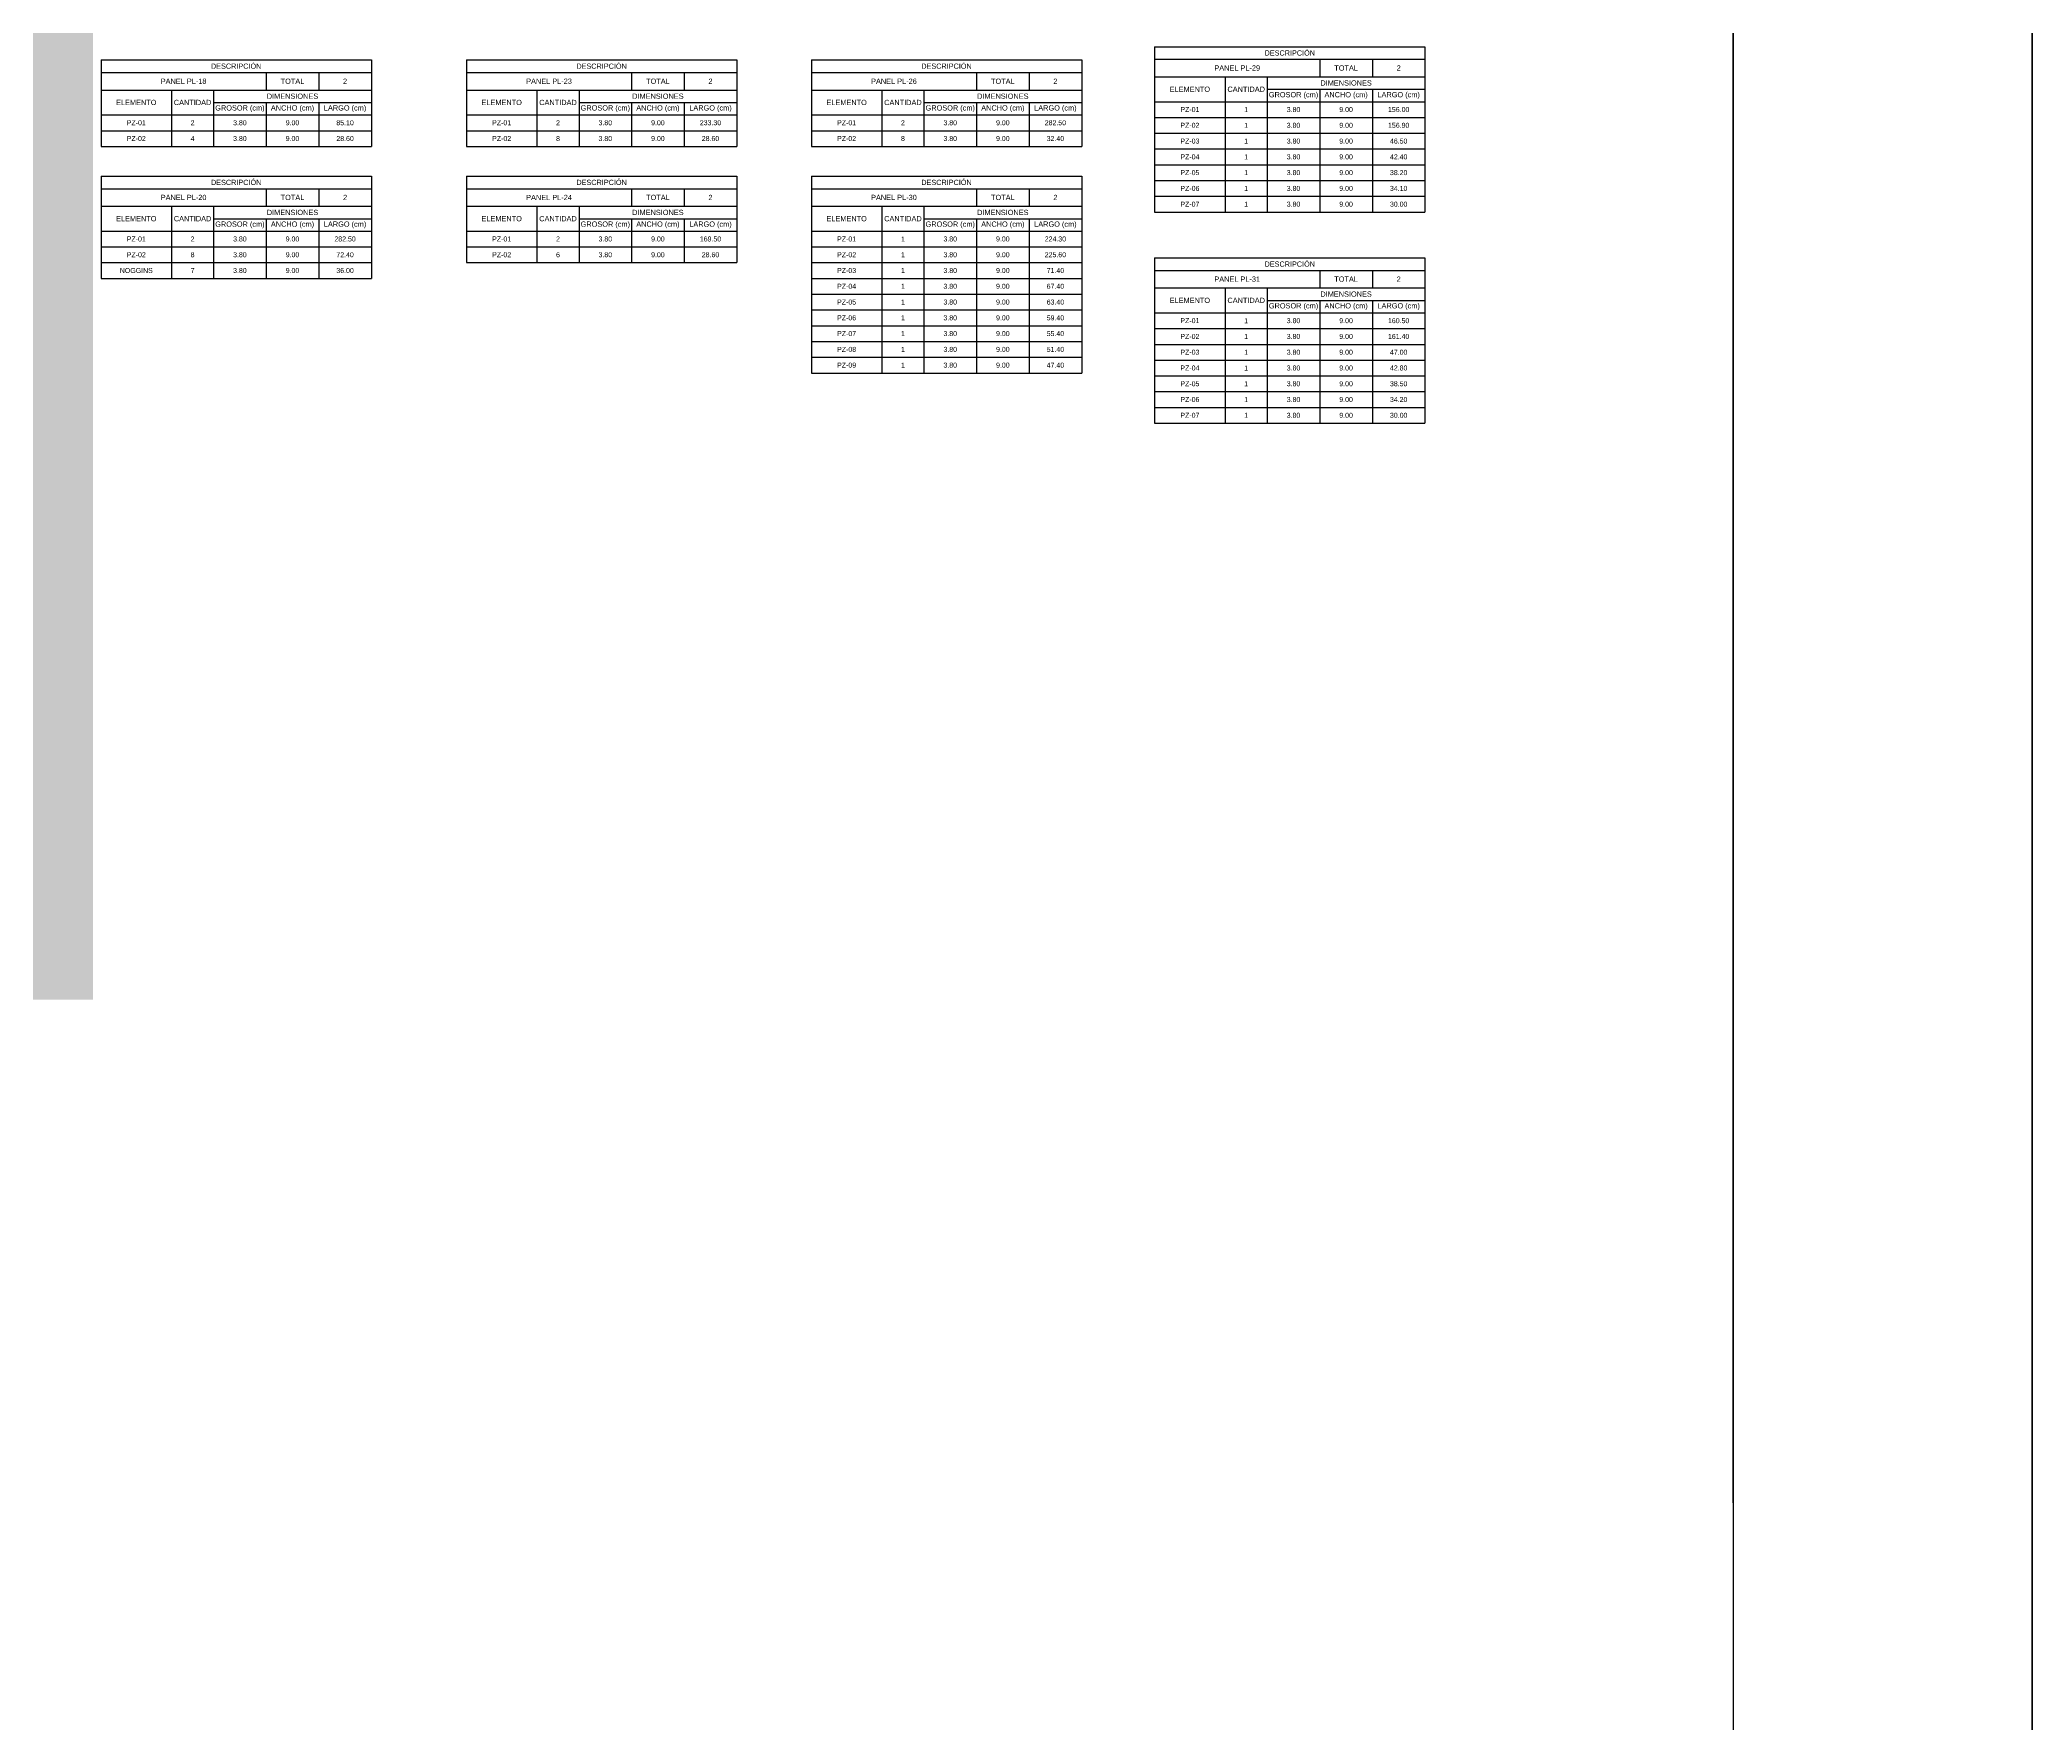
# Model space of a CAD drawing. Header units: millimetres. Extents: x 19458 to 19801, y 4351 to 4752.
# Drawn here: x 19582.12 to 19620.01, y 4469.24 to 4501.26 of the extents above; entities that cross this region are included whole.
import ezdxf

# ---------------------------------------------------------------- set-up
doc = ezdxf.new("R2010")
doc.units = ezdxf.units.MM
for name, color, linetype in [('cotas', 1, 'Continuous'), ('cotas @ 200', 1, 'Continuous'), ('cotas @ 300', 1, 'Continuous'), ('cotas @ 400', 1, 'Continuous'), ('cotas @ 500', 1, 'Continuous')]:
    doc.layers.add(name, color=color, linetype=linetype)
doc.styles.add('century gothic', font='GOTHIC.TTF')
doc.styles.add('COTAS SMC', font='GOTHIC.TTF')
doc.styles.get("Standard").update_dxf_attribs({"font": 'arial.ttf'})
doc.dimstyles.new('ANOTATIVE 100 SMCONSTRUCCIONES', dxfattribs={"dimscale": 0, "dimtxt": 0.18, "dimasz": 0.15, "dimexe": 0.18, "dimexo": 0.09, "dimgap": 0.1, "dimtad": 1, "dimzin": 0, "dimdsep": 46, "dimtxsty": 'century gothic', "dimblk1": 'FLECHA1', "dimblk2": 'FLECHA1', "dimsah": 1, "dimcen": 0.18, "dimdle": 0.075, "dimclrd": 1, "dimclre": 1, "dimclrt": 2, "dimaunit": 1, "dimadec": 0, "dimazin": 0, "dimtfac": 0.75, "dimtix": 1, "dimtmove": 2, "dimatfit": 3, "dimfxl": 0.09, "dimtvp": 1.5, "dimtfill": 1, "dimtolj": 1, "dimtzin": 0, "dimarcsym": 0})
doc.dimstyles.new('PIES SMCONSTRUCCIONES', dxfattribs={"dimscale": 0, "dimtxt": 0.18, "dimasz": 0.2, "dimexe": 0.18, "dimexo": 0, "dimgap": 0.1, "dimtad": 1, "dimdec": 0, "dimlfac": 39.370079, "dimzin": 0, "dimdsep": 46, "dimlunit": 4, "dimtxsty": 'COTAS SMC', "dimblk1": 'FLECHA1', "dimblk2": 'FLECHA1', "dimsah": 1, "dimcen": 0.2, "dimdle": 0.075, "dimclrd": 1, "dimclre": 1, "dimclrt": 2, "dimaunit": 1, "dimadec": 0, "dimazin": 0, "dimtfac": 0.75, "dimtdec": 0, "dimtix": 1, "dimtmove": 2, "dimatfit": 3, "dimfxl": 0.09, "dimtvp": 1.5, "dimtfill": 1, "dimtolj": 1, "dimtzin": 0, "dimarcsym": 0})

# ---------------------------------------------------------------- blocks, each defined once
blk = doc.blocks.new('FLECHA1')
at = {"color": 1}
blk.add_line((-1, 0), (0.49616, 0), dxfattribs=at)
blk = doc.blocks.new('*D1568')
at = {"layer": 'cotas', "color": 1, "lineweight": -2, "transparency": 16777216}
for p, q in [((19614.326, 4625.845), (19614.326, 4700.845)), ((19570.984, 4550.845), (19524.326, 4550.845)), ((19614.326, 4548.43), (19614.326, 4550.845)), ((19570.534, 4548.43), (19524.326, 4548.43)), ((19614.326, 4473.43), (19614.326, 4398.43))]:
    blk.add_line(p, q, dxfattribs=at)
at = {"layer": 'Defpoints', "color": 0, "transparency": 16777216}
for p in [(19614.326, 4550.845), (19615.984, 4550.845), (19615.534, 4548.43)]:
    blk.add_point(p, dxfattribs=at)
at = {"layer": 'cotas', "color": 1, "lineweight": -2, "transparency": 16777216, "xscale": 75, "yscale": 75, "zscale": 75}
for p, rotation in [((19614.326, 4550.845), 270), ((19614.326, 4548.43), 90)]:
    blk.add_blockref('FLECHA1', p, dxfattribs=dict(at, rotation=rotation))
at = {"layer": 'cotas', "color": 2, "transparency": 16777216, "insert": (19517.338, 4549.637), "char_height": 90, "attachment_point": 5, "rotation": 90, "style": 'century gothic', "bg_fill": 3, "box_fill_scale": 1.1, "bg_fill_color": 256, "bg_fill_true_color": 13158600, "bg_fill_transparency": 0}
blk.add_mtext('\\A1;2.42', dxfattribs=at)
blk = doc.blocks.new('*D1597')
at = {"layer": 'cotas', "color": 1, "lineweight": -2, "transparency": 16777216}
for p, q in [((19614.326, 4580.845), (19614.326, 4610.845)), ((19597.984, 4550.845), (19578.326, 4550.845)), ((19614.326, 4548.43), (19614.326, 4550.845)), ((19597.534, 4548.43), (19578.326, 4548.43)), ((19614.326, 4518.43), (19614.326, 4488.43))]:
    blk.add_line(p, q, dxfattribs=at)
at = {"layer": 'Defpoints', "color": 0, "transparency": 16777216}
for p in [(19614.326, 4550.845), (19615.984, 4550.845), (19615.534, 4548.43)]:
    blk.add_point(p, dxfattribs=at)
at = {"layer": 'cotas', "color": 1, "lineweight": -2, "transparency": 16777216, "xscale": 30, "yscale": 30, "zscale": 30}
for p, rotation in [((19614.326, 4550.845), 270), ((19614.326, 4548.43), 90)]:
    blk.add_blockref('FLECHA1', p, dxfattribs=dict(at, rotation=rotation))
at = {"layer": 'cotas', "color": 2, "transparency": 16777216, "insert": (19575.531, 4549.637), "char_height": 36, "attachment_point": 5, "rotation": 90, "style": 'century gothic', "bg_fill": 3, "box_fill_scale": 1.1, "bg_fill_color": 256, "bg_fill_true_color": 13158600, "bg_fill_transparency": 0}
blk.add_mtext('\\A1;2.42', dxfattribs=at)
blk = doc.blocks.new('*D1614')
at = {"layer": 'cotas', "color": 1, "lineweight": -2, "transparency": 16777216}
for p, q in [((19614.326, 4595.845), (19614.326, 4640.845)), ((19588.984, 4550.845), (19560.326, 4550.845)), ((19614.326, 4548.43), (19614.326, 4550.845)), ((19588.534, 4548.43), (19560.326, 4548.43)), ((19614.326, 4503.43), (19614.326, 4458.43))]:
    blk.add_line(p, q, dxfattribs=at)
at = {"layer": 'Defpoints', "color": 0, "transparency": 16777216}
for p in [(19614.326, 4550.845), (19615.984, 4550.845), (19615.534, 4548.43)]:
    blk.add_point(p, dxfattribs=at)
at = {"layer": 'cotas', "color": 1, "lineweight": -2, "transparency": 16777216, "xscale": 45, "yscale": 45, "zscale": 45}
for p, rotation in [((19614.326, 4550.845), 270), ((19614.326, 4548.43), 90)]:
    blk.add_blockref('FLECHA1', p, dxfattribs=dict(at, rotation=rotation))
at = {"layer": 'cotas', "color": 2, "transparency": 16777216, "insert": (19556.133, 4549.637), "char_height": 54, "attachment_point": 5, "rotation": 90, "style": 'century gothic', "bg_fill": 3, "box_fill_scale": 1.1, "bg_fill_color": 256, "bg_fill_true_color": 13158600, "bg_fill_transparency": 0}
blk.add_mtext('\\A1;2.42', dxfattribs=at)
blk = doc.blocks.new('*D1620')
at = {"layer": 'cotas', "color": 1, "lineweight": -2, "transparency": 16777216}
for p, q in [((19614.326, 4610.845), (19614.326, 4670.845)), ((19579.984, 4550.845), (19542.326, 4550.845)), ((19614.326, 4548.43), (19614.326, 4550.845)), ((19579.534, 4548.43), (19542.326, 4548.43)), ((19614.326, 4488.43), (19614.326, 4428.43))]:
    blk.add_line(p, q, dxfattribs=at)
at = {"layer": 'Defpoints', "color": 0, "transparency": 16777216}
for p in [(19614.326, 4550.845), (19615.984, 4550.845), (19615.534, 4548.43)]:
    blk.add_point(p, dxfattribs=at)
at = {"layer": 'cotas', "color": 1, "lineweight": -2, "transparency": 16777216, "xscale": 60, "yscale": 60, "zscale": 60}
for p, rotation in [((19614.326, 4550.845), 270), ((19614.326, 4548.43), 90)]:
    blk.add_blockref('FLECHA1', p, dxfattribs=dict(at, rotation=rotation))
at = {"layer": 'cotas', "color": 2, "transparency": 16777216, "insert": (19536.735, 4549.637), "char_height": 72, "attachment_point": 5, "rotation": 90, "style": 'century gothic', "bg_fill": 3, "box_fill_scale": 1.1, "bg_fill_color": 256, "bg_fill_true_color": 13158600, "bg_fill_transparency": 0}
blk.add_mtext('\\A1;2.42', dxfattribs=at)
blk = doc.blocks.new('*D1623')
at = {"layer": 'cotas', "color": 1, "lineweight": -2, "transparency": 16777216}
for p, q in [((19620.013, 4651.753), (19620.013, 4751.753)), ((19620.417, 4551.753), (19530.013, 4551.753)), ((19620.013, 4550.533), (19620.013, 4551.753)), ((19620.417, 4550.533), (19530.013, 4550.533)), ((19620.013, 4450.533), (19620.013, 4350.533))]:
    blk.add_line(p, q, dxfattribs=at)
at = {"layer": 'Defpoints', "color": 0, "transparency": 16777216}
for p in [(19620.013, 4551.753), (19620.417, 4551.753), (19620.417, 4550.533)]:
    blk.add_point(p, dxfattribs=at)
at = {"layer": 'cotas', "color": 1, "lineweight": -2, "transparency": 16777216, "xscale": 100, "yscale": 100, "zscale": 100}
for p, rotation in [((19620.013, 4551.753), 270), ((19620.013, 4550.533), 90)]:
    blk.add_blockref('FLECHA1', p, dxfattribs=dict(at, rotation=rotation))
at = {"layer": 'cotas', "color": 2, "transparency": 16777216, "insert": (19523.881, 4551.143), "char_height": 90, "attachment_point": 5, "rotation": 90, "style": 'COTAS SMC', "bg_fill": 3, "box_fill_scale": 1.1, "bg_fill_color": 256, "bg_fill_true_color": 13158600, "bg_fill_transparency": 0}
blk.add_mtext("\\A1;4'", dxfattribs=at)
blk = doc.blocks.new('*D1648')
at = {"layer": 'cotas', "color": 1, "lineweight": -2, "transparency": 16777216}
for p, q in [((19620.013, 4591.753), (19620.013, 4631.753)), ((19620.417, 4551.753), (19584.013, 4551.753)), ((19620.013, 4550.533), (19620.013, 4551.753)), ((19620.417, 4550.533), (19584.013, 4550.533)), ((19620.013, 4510.533), (19620.013, 4470.533))]:
    blk.add_line(p, q, dxfattribs=at)
at = {"layer": 'Defpoints', "color": 0, "transparency": 16777216}
for p in [(19620.013, 4551.753), (19620.417, 4551.753), (19620.417, 4550.533)]:
    blk.add_point(p, dxfattribs=at)
at = {"layer": 'cotas', "color": 1, "lineweight": -2, "transparency": 16777216, "xscale": 40, "yscale": 40, "zscale": 40}
for p, rotation in [((19620.013, 4551.753), 270), ((19620.013, 4550.533), 90)]:
    blk.add_blockref('FLECHA1', p, dxfattribs=dict(at, rotation=rotation))
at = {"layer": 'cotas', "color": 2, "transparency": 16777216, "insert": (19581.56, 4551.143), "char_height": 36, "attachment_point": 5, "rotation": 90, "style": 'COTAS SMC', "bg_fill": 3, "box_fill_scale": 1.1, "bg_fill_color": 256, "bg_fill_true_color": 13158600, "bg_fill_transparency": 0}
blk.add_mtext("\\A1;4'", dxfattribs=at)
blk = doc.blocks.new('*D1667')
at = {"layer": 'cotas', "color": 1, "lineweight": -2, "transparency": 16777216}
for p, q in [((19620.013, 4611.753), (19620.013, 4671.753)), ((19620.417, 4551.753), (19566.013, 4551.753)), ((19620.013, 4550.533), (19620.013, 4551.753)), ((19620.417, 4550.533), (19566.013, 4550.533)), ((19620.013, 4490.533), (19620.013, 4430.533))]:
    blk.add_line(p, q, dxfattribs=at)
at = {"layer": 'Defpoints', "color": 0, "transparency": 16777216}
for p in [(19620.013, 4551.753), (19620.417, 4551.753), (19620.417, 4550.533)]:
    blk.add_point(p, dxfattribs=at)
at = {"layer": 'cotas', "color": 1, "lineweight": -2, "transparency": 16777216, "xscale": 60, "yscale": 60, "zscale": 60}
for p, rotation in [((19620.013, 4551.753), 270), ((19620.013, 4550.533), 90)]:
    blk.add_blockref('FLECHA1', p, dxfattribs=dict(at, rotation=rotation))
at = {"layer": 'cotas', "color": 2, "transparency": 16777216, "insert": (19562.334, 4551.143), "char_height": 54, "attachment_point": 5, "rotation": 90, "style": 'COTAS SMC', "bg_fill": 3, "box_fill_scale": 1.1, "bg_fill_color": 256, "bg_fill_true_color": 13158600, "bg_fill_transparency": 0}
blk.add_mtext("\\A1;4'", dxfattribs=at)
blk = doc.blocks.new('*D1673')
at = {"layer": 'cotas', "color": 1, "lineweight": -2, "transparency": 16777216}
for p, q in [((19620.013, 4631.753), (19620.013, 4711.753)), ((19620.417, 4551.753), (19548.013, 4551.753)), ((19620.013, 4550.533), (19620.013, 4551.753)), ((19620.417, 4550.533), (19548.013, 4550.533)), ((19620.013, 4470.533), (19620.013, 4390.533))]:
    blk.add_line(p, q, dxfattribs=at)
at = {"layer": 'Defpoints', "color": 0, "transparency": 16777216}
for p in [(19620.013, 4551.753), (19620.417, 4551.753), (19620.417, 4550.533)]:
    blk.add_point(p, dxfattribs=at)
at = {"layer": 'cotas', "color": 1, "lineweight": -2, "transparency": 16777216, "xscale": 80, "yscale": 80, "zscale": 80}
for p, rotation in [((19620.013, 4551.753), 270), ((19620.013, 4550.533), 90)]:
    blk.add_blockref('FLECHA1', p, dxfattribs=dict(at, rotation=rotation))
at = {"layer": 'cotas', "color": 2, "transparency": 16777216, "insert": (19543.107, 4551.143), "char_height": 72, "attachment_point": 5, "rotation": 90, "style": 'COTAS SMC', "bg_fill": 3, "box_fill_scale": 1.1, "bg_fill_color": 256, "bg_fill_true_color": 13158600, "bg_fill_transparency": 0}
blk.add_mtext("\\A1;4'", dxfattribs=at)
blk = doc.blocks.new('*T1050')
at = {"layer": 'cotas', "color": 0, "linetype": 'ByBlock', "lineweight": -2, "transparency": 16777216}
for p, q in [((0, 0), (5.141, 0)), ((0, 0), (0, -1.646)), ((5.141, 0), (5.141, -1.646)), ((0, -0.239), (5.141, -0.239)), ((3.141, -0.239), (3.141, -0.573)), ((4.141, -0.239), (4.141, -0.573)), ((0, -0.573), (5.141, -0.573)), ((1.341, -0.573), (1.341, -1.646)), ((2.141, -0.573), (2.141, -1.646)), ((0, -1.046), (5.141, -1.046)), ((2.141, -0.81), (5.141, -0.81)), ((3.141, -0.81), (3.141, -1.646)), ((4.141, -0.81), (4.141, -1.646)), ((0, -1.346), (5.141, -1.346)), ((0, -1.646), (5.141, -1.646))]:
    blk.add_line(p, q, dxfattribs=at)
at = {"layer": 'cotas', "color": 0, "transparency": 16777216, "attachment_point": 5}
for s, insert, char_height, width in [('PANEL PL-18', (1.57, -0.406), 0.1, 3.07753), ('TOTAL', (3.641, -0.406), 0.1, 0.93665), ('2', (4.641, -0.406), 0.1, 0.93665), ('ELEMENTO', (0.67, -0.81), 0.1, 1.27753), ('CANTIDAD', (1.741, -0.81), 0.1, 0.73665), ('DIMENSIONES', (3.641, -0.691), 0.1, 2.93665), ('GROSOR (cm)', (2.641, -0.928), 0.1, 0.93665), ('ANCHO (cm)', (3.641, -0.928), 0.1, 0.93665), ('LARGO (cm)', (4.641, -0.928), 0.1, 0.93665), ('PZ-01', (0.67, -1.196), 0.095, 1.27753), ('PZ-02', (0.67, -1.496), 0.095, 1.27753), ('4', (1.741, -1.496), 0.095, 0.73665), ('2', (1.741, -1.196), 0.095, 0.73665), ('3.80', (2.641, -1.196), 0.095, 0.93665), ('3.80', (2.641, -1.496), 0.095, 0.93665), ('9.00', (3.641, -1.196), 0.095, 0.93665), ('9.00', (3.641, -1.496), 0.095, 0.93665), ('85.10', (4.641, -1.196), 0.095, 0.93665), ('28.60', (4.641, -1.496), 0.095, 0.93665)]:
    blk.add_mtext(s, dxfattribs=dict(at, insert=insert, char_height=char_height, width=width))
at = {"layer": 'cotas', "color": 0, "transparency": 16777216, "insert": (2.57, -0.12), "char_height": 0.1, "width": 5.07753, "attachment_point": 5, "style": 'century gothic'}
blk.add_mtext('DESCRIPCIÓN', dxfattribs=at)
blk = doc.blocks.new('*T1051')
at = {"layer": 'cotas', "color": 0, "linetype": 'ByBlock', "lineweight": -2, "transparency": 16777216}
for p, q in [((0, 0), (5.141, 0)), ((0, 0), (0, -1.946)), ((5.141, 0), (5.141, -1.946)), ((0, -0.239), (5.141, -0.239)), ((3.141, -0.239), (3.141, -0.573)), ((4.141, -0.239), (4.141, -0.573)), ((0, -0.573), (5.141, -0.573)), ((1.341, -0.573), (1.341, -1.946)), ((2.141, -0.573), (2.141, -1.946)), ((0, -1.046), (5.141, -1.046)), ((2.141, -0.81), (5.141, -0.81)), ((3.141, -0.81), (3.141, -1.946)), ((4.141, -0.81), (4.141, -1.946)), ((0, -1.346), (5.141, -1.346)), ((0, -1.646), (5.141, -1.646)), ((0, -1.946), (5.141, -1.946))]:
    blk.add_line(p, q, dxfattribs=at)
at = {"layer": 'cotas', "color": 0, "transparency": 16777216, "attachment_point": 5}
for s, insert, char_height, width in [('PANEL PL-20', (1.57, -0.406), 0.1, 3.07753), ('TOTAL', (3.641, -0.406), 0.1, 0.93665), ('2', (4.641, -0.406), 0.1, 0.93665), ('ELEMENTO', (0.67, -0.81), 0.1, 1.27753), ('CANTIDAD', (1.741, -0.81), 0.1, 0.73665), ('DIMENSIONES', (3.641, -0.691), 0.1, 2.93665), ('GROSOR (cm)', (2.641, -0.928), 0.1, 0.93665), ('ANCHO (cm)', (3.641, -0.928), 0.1, 0.93665), ('LARGO (cm)', (4.641, -0.928), 0.1, 0.93665), ('PZ-01', (0.67, -1.196), 0.095, 1.27753), ('PZ-02', (0.67, -1.496), 0.095, 1.27753), ('8', (1.741, -1.496), 0.095, 0.73665), ('2', (1.741, -1.196), 0.095, 0.73665), ('3.80', (2.641, -1.196), 0.095, 0.93665), ('3.80', (2.641, -1.496), 0.095, 0.93665), ('9.00', (3.641, -1.196), 0.095, 0.93665), ('9.00', (3.641, -1.496), 0.095, 0.93665), ('282.50', (4.641, -1.196), 0.095, 0.93665), ('72.40', (4.641, -1.496), 0.095, 0.93665), ('NOGGINS', (0.67, -1.796), 0.095, 1.27753), ('7', (1.741, -1.796), 0.095, 0.73665), ('3.80', (2.641, -1.796), 0.095, 0.93665), ('9.00', (3.641, -1.796), 0.095, 0.93665), ('36.00', (4.641, -1.796), 0.095, 0.93665)]:
    blk.add_mtext(s, dxfattribs=dict(at, insert=insert, char_height=char_height, width=width))
at = {"layer": 'cotas', "color": 0, "transparency": 16777216, "insert": (2.57, -0.12), "char_height": 0.1, "width": 5.07753, "attachment_point": 5, "style": 'century gothic'}
blk.add_mtext('DESCRIPCIÓN', dxfattribs=at)
blk = doc.blocks.new('*T1199')
at = {"layer": 'cotas', "color": 0, "linetype": 'ByBlock', "lineweight": -2, "transparency": 16777216}
for p, q in [((0, 0), (5.141, 0)), ((0, 0), (0, -1.646)), ((5.141, 0), (5.141, -1.646)), ((0, -0.239), (5.141, -0.239)), ((3.141, -0.239), (3.141, -0.573)), ((4.141, -0.239), (4.141, -0.573)), ((0, -0.573), (5.141, -0.573)), ((1.341, -0.573), (1.341, -1.646)), ((2.141, -0.573), (2.141, -1.646)), ((0, -1.046), (5.141, -1.046)), ((2.141, -0.81), (5.141, -0.81)), ((3.141, -0.81), (3.141, -1.646)), ((4.141, -0.81), (4.141, -1.646)), ((0, -1.346), (5.141, -1.346)), ((0, -1.646), (5.141, -1.646))]:
    blk.add_line(p, q, dxfattribs=at)
at = {"layer": 'cotas', "color": 0, "transparency": 16777216, "attachment_point": 5}
for s, insert, char_height, width in [('PANEL PL-23', (1.57, -0.406), 0.1, 3.07753), ('TOTAL', (3.641, -0.406), 0.1, 0.93665), ('2', (4.641, -0.406), 0.1, 0.93665), ('ELEMENTO', (0.67, -0.81), 0.1, 1.27753), ('CANTIDAD', (1.741, -0.81), 0.1, 0.73665), ('DIMENSIONES', (3.641, -0.691), 0.1, 2.93665), ('GROSOR (cm)', (2.641, -0.928), 0.1, 0.93665), ('ANCHO (cm)', (3.641, -0.928), 0.1, 0.93665), ('LARGO (cm)', (4.641, -0.928), 0.1, 0.93665), ('PZ-01', (0.67, -1.196), 0.095, 1.27753), ('PZ-02', (0.67, -1.496), 0.095, 1.27753), ('8', (1.741, -1.496), 0.095, 0.73665), ('2', (1.741, -1.196), 0.095, 0.73665), ('3.80', (2.641, -1.196), 0.095, 0.93665), ('3.80', (2.641, -1.496), 0.095, 0.93665), ('9.00', (3.641, -1.196), 0.095, 0.93665), ('9.00', (3.641, -1.496), 0.095, 0.93665), ('233.30', (4.641, -1.196), 0.095, 0.93665), ('28.60', (4.641, -1.496), 0.095, 0.93665)]:
    blk.add_mtext(s, dxfattribs=dict(at, insert=insert, char_height=char_height, width=width))
at = {"layer": 'cotas', "color": 0, "transparency": 16777216, "insert": (2.57, -0.12), "char_height": 0.1, "width": 5.07753, "attachment_point": 5, "style": 'century gothic'}
blk.add_mtext('DESCRIPCIÓN', dxfattribs=at)
blk = doc.blocks.new('*T1200')
at = {"layer": 'cotas', "color": 0, "linetype": 'ByBlock', "lineweight": -2, "transparency": 16777216}
for p, q in [((0, 0), (5.141, 0)), ((0, 0), (0, -1.646)), ((5.141, 0), (5.141, -1.646)), ((0, -0.239), (5.141, -0.239)), ((3.141, -0.239), (3.141, -0.573)), ((4.141, -0.239), (4.141, -0.573)), ((0, -0.573), (5.141, -0.573)), ((1.341, -0.573), (1.341, -1.646)), ((2.141, -0.573), (2.141, -1.646)), ((0, -1.046), (5.141, -1.046)), ((2.141, -0.81), (5.141, -0.81)), ((3.141, -0.81), (3.141, -1.646)), ((4.141, -0.81), (4.141, -1.646)), ((0, -1.346), (5.141, -1.346)), ((0, -1.646), (5.141, -1.646))]:
    blk.add_line(p, q, dxfattribs=at)
at = {"layer": 'cotas', "color": 0, "transparency": 16777216, "attachment_point": 5}
for s, insert, char_height, width in [('PANEL PL-24', (1.57, -0.406), 0.1, 3.07753), ('TOTAL', (3.641, -0.406), 0.1, 0.93665), ('2', (4.641, -0.406), 0.1, 0.93665), ('ELEMENTO', (0.67, -0.81), 0.1, 1.27753), ('CANTIDAD', (1.741, -0.81), 0.1, 0.73665), ('DIMENSIONES', (3.641, -0.691), 0.1, 2.93665), ('GROSOR (cm)', (2.641, -0.928), 0.1, 0.93665), ('ANCHO (cm)', (3.641, -0.928), 0.1, 0.93665), ('LARGO (cm)', (4.641, -0.928), 0.1, 0.93665), ('PZ-01', (0.67, -1.196), 0.095, 1.27753), ('PZ-02', (0.67, -1.496), 0.095, 1.27753), ('2', (1.741, -1.196), 0.095, 0.73665), ('6', (1.741, -1.496), 0.095, 0.73665), ('3.80', (2.641, -1.196), 0.095, 0.93665), ('3.80', (2.641, -1.496), 0.095, 0.93665), ('9.00', (3.641, -1.196), 0.095, 0.93665), ('9.00', (3.641, -1.496), 0.095, 0.93665), ('169.50', (4.641, -1.196), 0.095, 0.93665), ('28.60', (4.641, -1.496), 0.095, 0.93665)]:
    blk.add_mtext(s, dxfattribs=dict(at, insert=insert, char_height=char_height, width=width))
at = {"layer": 'cotas', "color": 0, "transparency": 16777216, "insert": (2.57, -0.12), "char_height": 0.1, "width": 5.07753, "attachment_point": 5, "style": 'century gothic'}
blk.add_mtext('DESCRIPCIÓN', dxfattribs=at)
blk = doc.blocks.new('*T1204')
at = {"layer": 'cotas', "color": 0, "linetype": 'ByBlock', "lineweight": -2, "transparency": 16777216}
for p, q in [((0, 0), (5.141, 0)), ((0, 0), (0, -1.646)), ((5.141, 0), (5.141, -1.646)), ((0, -0.239), (5.141, -0.239)), ((3.141, -0.239), (3.141, -0.573)), ((4.141, -0.239), (4.141, -0.573)), ((0, -0.573), (5.141, -0.573)), ((1.341, -0.573), (1.341, -1.646)), ((2.141, -0.573), (2.141, -1.646)), ((0, -1.046), (5.141, -1.046)), ((2.141, -0.81), (5.141, -0.81)), ((3.141, -0.81), (3.141, -1.646)), ((4.141, -0.81), (4.141, -1.646)), ((0, -1.346), (5.141, -1.346)), ((0, -1.646), (5.141, -1.646))]:
    blk.add_line(p, q, dxfattribs=at)
at = {"layer": 'cotas', "color": 0, "transparency": 16777216, "attachment_point": 5}
for s, insert, char_height, width in [('PANEL PL-26', (1.57, -0.406), 0.1, 3.07753), ('TOTAL', (3.641, -0.406), 0.1, 0.93665), ('2', (4.641, -0.406), 0.1, 0.93665), ('ELEMENTO', (0.67, -0.81), 0.1, 1.27753), ('CANTIDAD', (1.741, -0.81), 0.1, 0.73665), ('DIMENSIONES', (3.641, -0.691), 0.1, 2.93665), ('GROSOR (cm)', (2.641, -0.928), 0.1, 0.93665), ('ANCHO (cm)', (3.641, -0.928), 0.1, 0.93665), ('LARGO (cm)', (4.641, -0.928), 0.1, 0.93665), ('PZ-01', (0.67, -1.196), 0.095, 1.27753), ('PZ-02', (0.67, -1.496), 0.095, 1.27753), ('8', (1.741, -1.496), 0.095, 0.73665), ('2', (1.741, -1.196), 0.095, 0.73665), ('3.80', (2.641, -1.196), 0.095, 0.93665), ('3.80', (2.641, -1.496), 0.095, 0.93665), ('9.00', (3.641, -1.196), 0.095, 0.93665), ('9.00', (3.641, -1.496), 0.095, 0.93665), ('282.50', (4.641, -1.196), 0.095, 0.93665), ('32.40', (4.641, -1.496), 0.095, 0.93665)]:
    blk.add_mtext(s, dxfattribs=dict(at, insert=insert, char_height=char_height, width=width))
at = {"layer": 'cotas', "color": 0, "transparency": 16777216, "insert": (2.57, -0.12), "char_height": 0.1, "width": 5.07753, "attachment_point": 5, "style": 'century gothic'}
blk.add_mtext('DESCRIPCIÓN', dxfattribs=at)
blk = doc.blocks.new('*T1205')
at = {"layer": 'cotas', "color": 0, "linetype": 'ByBlock', "lineweight": -2, "transparency": 16777216}
for p, q in [((0, 0), (5.141, 0)), ((0, 0), (0, -3.746)), ((5.141, 0), (5.141, -3.746)), ((0, -0.239), (5.141, -0.239)), ((3.141, -0.239), (3.141, -0.573)), ((4.141, -0.239), (4.141, -0.573)), ((0, -0.573), (5.141, -0.573)), ((1.341, -0.573), (1.341, -3.746)), ((2.141, -0.573), (2.141, -3.746)), ((0, -1.046), (5.141, -1.046)), ((2.141, -0.81), (5.141, -0.81)), ((3.141, -0.81), (3.141, -3.746)), ((4.141, -0.81), (4.141, -3.746)), ((0, -1.346), (5.141, -1.346)), ((0, -1.646), (5.141, -1.646)), ((0, -1.946), (5.141, -1.946)), ((0, -2.246), (5.141, -2.246)), ((0, -2.546), (5.141, -2.546)), ((0, -2.846), (5.141, -2.846)), ((0, -3.146), (5.141, -3.146)), ((0, -3.446), (5.141, -3.446)), ((0, -3.746), (5.141, -3.746))]:
    blk.add_line(p, q, dxfattribs=at)
at = {"layer": 'cotas', "color": 0, "transparency": 16777216, "attachment_point": 5}
for s, insert, char_height, width in [('PANEL PL-30', (1.57, -0.406), 0.1, 3.07753), ('TOTAL', (3.641, -0.406), 0.1, 0.93665), ('2', (4.641, -0.406), 0.1, 0.93665), ('ELEMENTO', (0.67, -0.81), 0.1, 1.27753), ('CANTIDAD', (1.741, -0.81), 0.1, 0.73665), ('DIMENSIONES', (3.641, -0.691), 0.1, 2.93665), ('GROSOR (cm)', (2.641, -0.928), 0.1, 0.93665), ('ANCHO (cm)', (3.641, -0.928), 0.1, 0.93665), ('LARGO (cm)', (4.641, -0.928), 0.1, 0.93665), ('PZ-01', (0.67, -1.196), 0.095, 1.27753), ('PZ-02', (0.67, -1.496), 0.095, 1.27753), ('1', (1.741, -1.196), 0.095, 0.73665), ('1', (1.741, -1.496), 0.095, 0.73665), ('3.80', (2.641, -1.196), 0.095, 0.93665), ('3.80', (2.641, -1.496), 0.095, 0.93665), ('9.00', (3.641, -1.196), 0.095, 0.93665), ('9.00', (3.641, -1.496), 0.095, 0.93665), ('224.30', (4.641, -1.196), 0.095, 0.93665), ('225.60', (4.641, -1.496), 0.095, 0.93665), ('PZ-03', (0.67, -1.796), 0.095, 1.27753), ('1', (1.741, -1.796), 0.095, 0.73665), ('3.80', (2.641, -1.796), 0.095, 0.93665), ('9.00', (3.641, -1.796), 0.095, 0.93665), ('71.40', (4.641, -1.796), 0.095, 0.93665), ('PZ-04', (0.67, -2.096), 0.095, 1.27753), ('1', (1.741, -2.096), 0.095, 0.73665), ('3.80', (2.641, -2.096), 0.095, 0.93665), ('9.00', (3.641, -2.096), 0.095, 0.93665), ('67.40', (4.641, -2.096), 0.095, 0.93665), ('PZ-05', (0.67, -2.396), 0.095, 1.27753), ('PZ-06', (0.67, -2.696), 0.095, 1.27753), ('1', (1.741, -2.396), 0.095, 0.73665), ('1', (1.741, -2.696), 0.095, 0.73665), ('3.80', (2.641, -2.396), 0.095, 0.93665), ('3.80', (2.641, -2.696), 0.095, 0.93665), ('9.00', (3.641, -2.396), 0.095, 0.93665), ('9.00', (3.641, -2.696), 0.095, 0.93665), ('59.40', (4.641, -2.696), 0.095, 0.93665), ('63.40', (4.641, -2.396), 0.095, 0.93665), ('PZ-07', (0.67, -2.996), 0.095, 1.27753), ('1', (1.741, -2.996), 0.095, 0.73665), ('3.80', (2.641, -2.996), 0.095, 0.93665), ('9.00', (3.641, -2.996), 0.095, 0.93665), ('55.40', (4.641, -2.996), 0.095, 0.93665), ('PZ-08', (0.67, -3.296), 0.095, 1.27753), ('1', (1.741, -3.296), 0.095, 0.73665), ('3.80', (2.641, -3.296), 0.095, 0.93665), ('9.00', (3.641, -3.296), 0.095, 0.93665), ('51.40', (4.641, -3.296), 0.095, 0.93665), ('PZ-09', (0.67, -3.596), 0.095, 1.27753), ('1', (1.741, -3.596), 0.095, 0.73665), ('3.80', (2.641, -3.596), 0.095, 0.93665), ('9.00', (3.641, -3.596), 0.095, 0.93665), ('47.40', (4.641, -3.596), 0.095, 0.93665)]:
    blk.add_mtext(s, dxfattribs=dict(at, insert=insert, char_height=char_height, width=width))
at = {"layer": 'cotas', "color": 0, "transparency": 16777216, "insert": (2.57, -0.12), "char_height": 0.1, "width": 5.07753, "attachment_point": 5, "style": 'century gothic'}
blk.add_mtext('DESCRIPCIÓN', dxfattribs=at)
blk = doc.blocks.new('*T1207')
at = {"layer": 'cotas', "color": 0, "linetype": 'ByBlock', "lineweight": -2, "transparency": 16777216}
for p, q in [((0, 0), (5.141, 0)), ((0, 0), (0, -3.146)), ((5.141, 0), (5.141, -3.146)), ((0, -0.239), (5.141, -0.239)), ((3.141, -0.239), (3.141, -0.573)), ((4.141, -0.239), (4.141, -0.573)), ((0, -0.573), (5.141, -0.573)), ((1.341, -0.573), (1.341, -3.146)), ((2.141, -0.573), (2.141, -3.146)), ((0, -1.046), (5.141, -1.046)), ((2.141, -0.81), (5.141, -0.81)), ((3.141, -0.81), (3.141, -3.146)), ((4.141, -0.81), (4.141, -3.146)), ((0, -1.346), (5.141, -1.346)), ((0, -1.646), (5.141, -1.646)), ((0, -1.946), (5.141, -1.946)), ((0, -2.246), (5.141, -2.246)), ((0, -2.546), (5.141, -2.546)), ((0, -2.846), (5.141, -2.846)), ((0, -3.146), (5.141, -3.146))]:
    blk.add_line(p, q, dxfattribs=at)
at = {"layer": 'cotas', "color": 0, "transparency": 16777216, "attachment_point": 5}
for s, insert, char_height, width in [('PANEL PL-29', (1.57, -0.406), 0.1, 3.07753), ('TOTAL', (3.641, -0.406), 0.1, 0.93665), ('2', (4.641, -0.406), 0.1, 0.93665), ('ELEMENTO', (0.67, -0.81), 0.1, 1.27753), ('CANTIDAD', (1.741, -0.81), 0.1, 0.73665), ('DIMENSIONES', (3.641, -0.691), 0.1, 2.93665), ('GROSOR (cm)', (2.641, -0.928), 0.1, 0.93665), ('ANCHO (cm)', (3.641, -0.928), 0.1, 0.93665), ('LARGO (cm)', (4.641, -0.928), 0.1, 0.93665), ('PZ-01', (0.67, -1.196), 0.095, 1.27753), ('PZ-02', (0.67, -1.496), 0.095, 1.27753), ('1', (1.741, -1.196), 0.095, 0.73665), ('1', (1.741, -1.496), 0.095, 0.73665), ('3.80', (2.641, -1.196), 0.095, 0.93665), ('3.80', (2.641, -1.496), 0.095, 0.93665), ('9.00', (3.641, -1.196), 0.095, 0.93665), ('9.00', (3.641, -1.496), 0.095, 0.93665), ('156.00', (4.641, -1.196), 0.095, 0.93665), ('156.90', (4.641, -1.496), 0.095, 0.93665), ('PZ-03', (0.67, -1.796), 0.095, 1.27753), ('1', (1.741, -1.796), 0.095, 0.73665), ('3.80', (2.641, -1.796), 0.095, 0.93665), ('9.00', (3.641, -1.796), 0.095, 0.93665), ('46.50', (4.641, -1.796), 0.095, 0.93665), ('PZ-04', (0.67, -2.096), 0.095, 1.27753), ('1', (1.741, -2.096), 0.095, 0.73665), ('3.80', (2.641, -2.096), 0.095, 0.93665), ('9.00', (3.641, -2.096), 0.095, 0.93665), ('42.40', (4.641, -2.096), 0.095, 0.93665), ('PZ-05', (0.67, -2.396), 0.095, 1.27753), ('PZ-06', (0.67, -2.696), 0.095, 1.27753), ('1', (1.741, -2.396), 0.095, 0.73665), ('1', (1.741, -2.696), 0.095, 0.73665), ('3.80', (2.641, -2.396), 0.095, 0.93665), ('3.80', (2.641, -2.696), 0.095, 0.93665), ('9.00', (3.641, -2.396), 0.095, 0.93665), ('9.00', (3.641, -2.696), 0.095, 0.93665), ('38.20', (4.641, -2.396), 0.095, 0.93665), ('34.10', (4.641, -2.696), 0.095, 0.93665), ('PZ-07', (0.67, -2.996), 0.095, 1.27753), ('1', (1.741, -2.996), 0.095, 0.73665), ('3.80', (2.641, -2.996), 0.095, 0.93665), ('9.00', (3.641, -2.996), 0.095, 0.93665), ('30.00', (4.641, -2.996), 0.095, 0.93665)]:
    blk.add_mtext(s, dxfattribs=dict(at, insert=insert, char_height=char_height, width=width))
at = {"layer": 'cotas', "color": 0, "transparency": 16777216, "insert": (2.57, -0.12), "char_height": 0.1, "width": 5.07753, "attachment_point": 5, "style": 'century gothic'}
blk.add_mtext('DESCRIPCIÓN', dxfattribs=at)
blk = doc.blocks.new('*T1208')
at = {"layer": 'cotas', "color": 0, "linetype": 'ByBlock', "lineweight": -2, "transparency": 16777216}
for p, q in [((0, 0), (5.141, 0)), ((0, 0), (0, -3.146)), ((5.141, 0), (5.141, -3.146)), ((0, -0.239), (5.141, -0.239)), ((3.141, -0.239), (3.141, -0.573)), ((4.141, -0.239), (4.141, -0.573)), ((0, -0.573), (5.141, -0.573)), ((1.341, -0.573), (1.341, -3.146)), ((2.141, -0.573), (2.141, -3.146)), ((0, -1.046), (5.141, -1.046)), ((2.141, -0.81), (5.141, -0.81)), ((3.141, -0.81), (3.141, -3.146)), ((4.141, -0.81), (4.141, -3.146)), ((0, -1.346), (5.141, -1.346)), ((0, -1.646), (5.141, -1.646)), ((0, -1.946), (5.141, -1.946)), ((0, -2.246), (5.141, -2.246)), ((0, -2.546), (5.141, -2.546)), ((0, -2.846), (5.141, -2.846)), ((0, -3.146), (5.141, -3.146))]:
    blk.add_line(p, q, dxfattribs=at)
at = {"layer": 'cotas', "color": 0, "transparency": 16777216, "attachment_point": 5}
for s, insert, char_height, width in [('PANEL PL-31', (1.57, -0.406), 0.1, 3.07753), ('TOTAL', (3.641, -0.406), 0.1, 0.93665), ('2', (4.641, -0.406), 0.1, 0.93665), ('ELEMENTO', (0.67, -0.81), 0.1, 1.27753), ('CANTIDAD', (1.741, -0.81), 0.1, 0.73665), ('DIMENSIONES', (3.641, -0.691), 0.1, 2.93665), ('GROSOR (cm)', (2.641, -0.928), 0.1, 0.93665), ('ANCHO (cm)', (3.641, -0.928), 0.1, 0.93665), ('LARGO (cm)', (4.641, -0.928), 0.1, 0.93665), ('PZ-01', (0.67, -1.196), 0.095, 1.27753), ('PZ-02', (0.67, -1.496), 0.095, 1.27753), ('1', (1.741, -1.196), 0.095, 0.73665), ('1', (1.741, -1.496), 0.095, 0.73665), ('3.80', (2.641, -1.196), 0.095, 0.93665), ('3.80', (2.641, -1.496), 0.095, 0.93665), ('9.00', (3.641, -1.196), 0.095, 0.93665), ('9.00', (3.641, -1.496), 0.095, 0.93665), ('160.50', (4.641, -1.196), 0.095, 0.93665), ('161.40', (4.641, -1.496), 0.095, 0.93665), ('PZ-03', (0.67, -1.796), 0.095, 1.27753), ('1', (1.741, -1.796), 0.095, 0.73665), ('3.80', (2.641, -1.796), 0.095, 0.93665), ('9.00', (3.641, -1.796), 0.095, 0.93665), ('47.00', (4.641, -1.796), 0.095, 0.93665), ('PZ-04', (0.67, -2.096), 0.095, 1.27753), ('1', (1.741, -2.096), 0.095, 0.73665), ('3.80', (2.641, -2.096), 0.095, 0.93665), ('9.00', (3.641, -2.096), 0.095, 0.93665), ('42.80', (4.641, -2.096), 0.095, 0.93665), ('PZ-05', (0.67, -2.396), 0.095, 1.27753), ('PZ-06', (0.67, -2.696), 0.095, 1.27753), ('1', (1.741, -2.396), 0.095, 0.73665), ('1', (1.741, -2.696), 0.095, 0.73665), ('3.80', (2.641, -2.396), 0.095, 0.93665), ('3.80', (2.641, -2.696), 0.095, 0.93665), ('9.00', (3.641, -2.396), 0.095, 0.93665), ('9.00', (3.641, -2.696), 0.095, 0.93665), ('38.50', (4.641, -2.396), 0.095, 0.93665), ('34.20', (4.641, -2.696), 0.095, 0.93665), ('PZ-07', (0.67, -2.996), 0.095, 1.27753), ('1', (1.741, -2.996), 0.095, 0.73665), ('3.80', (2.641, -2.996), 0.095, 0.93665), ('9.00', (3.641, -2.996), 0.095, 0.93665), ('30.00', (4.641, -2.996), 0.095, 0.93665)]:
    blk.add_mtext(s, dxfattribs=dict(at, insert=insert, char_height=char_height, width=width))
at = {"layer": 'cotas', "color": 0, "transparency": 16777216, "insert": (2.57, -0.12), "char_height": 0.1, "width": 5.07753, "attachment_point": 5, "style": 'century gothic'}
blk.add_mtext('DESCRIPCIÓN', dxfattribs=at)
blk = doc.blocks.new('*U1729')
at = {"layer": 'cotas @ 500'}
dim = blk.add_linear_dim(base=(19614.326038274, 4550.84482378), p1=(19615.533859709, 4548.42982378), p2=(19615.98360808, 4550.84482378), angle=90, dimstyle='ANOTATIVE 100 SMCONSTRUCCIONES', override={"dimscale": 500, "dimtix": 1, "dimtofl": 1, "dimtmove": 1, "dimatfit": 1}, dxfattribs=at)
dim.commit()
dim.dimension.update_dxf_attribs({"geometry": '*D1568', "text_midpoint": (19517.337595038, 4549.63732378)})
at = {"layer": 'cotas @ 200'}
dim = blk.add_linear_dim(base=(19614.326038274, 4550.84482378), p1=(19615.533859709, 4548.42982378), p2=(19615.98360808, 4550.84482378), angle=90, dimstyle='ANOTATIVE 100 SMCONSTRUCCIONES', override={"dimscale": 200, "dimtix": 1, "dimtofl": 1, "dimtmove": 1, "dimatfit": 1}, dxfattribs=at)
dim.commit()
dim.dimension.update_dxf_attribs({"geometry": '*D1597', "text_midpoint": (19575.530660979, 4549.63732378)})
at = {"layer": 'cotas @ 300'}
dim = blk.add_linear_dim(base=(19614.326038274, 4550.84482378), p1=(19615.533859709, 4548.42982378), p2=(19615.98360808, 4550.84482378), angle=90, dimstyle='ANOTATIVE 100 SMCONSTRUCCIONES', override={"dimscale": 300, "dimtix": 1, "dimtofl": 1, "dimtmove": 1, "dimatfit": 1}, dxfattribs=at)
dim.commit()
dim.dimension.update_dxf_attribs({"geometry": '*D1614', "text_midpoint": (19556.132972332, 4549.63732378)})
at = {"layer": 'cotas @ 400'}
dim = blk.add_linear_dim(base=(19614.326038274, 4550.84482378), p1=(19615.533859709, 4548.42982378), p2=(19615.98360808, 4550.84482378), angle=90, dimstyle='ANOTATIVE 100 SMCONSTRUCCIONES', override={"dimscale": 400, "dimtix": 1, "dimtofl": 1, "dimtmove": 1, "dimatfit": 1}, dxfattribs=at)
dim.commit()
dim.dimension.update_dxf_attribs({"geometry": '*D1620', "text_midpoint": (19536.735283685, 4549.63732378)})
blk = doc.blocks.new('*U1731')
at = {"layer": 'cotas @ 500'}
dim = blk.add_linear_dim(base=(19620.013, 4551.753), p1=(19620.417, 4550.533), p2=(19620.417, 4551.753), angle=90, dimstyle='PIES SMCONSTRUCCIONES', override={"dimscale": 500, "dimtix": 1, "dimtofl": 1, "dimtmove": 2, "dimatfit": 3}, dxfattribs=at)
dim.commit()
dim.dimension.update_dxf_attribs({"geometry": '*D1623', "text_midpoint": (19523.881, 4551.143)})
at = {"layer": 'cotas @ 200'}
dim = blk.add_linear_dim(base=(19620.013, 4551.753), p1=(19620.417, 4550.533), p2=(19620.417, 4551.753), angle=90, dimstyle='PIES SMCONSTRUCCIONES', override={"dimscale": 200, "dimtix": 1, "dimtofl": 1, "dimtmove": 2, "dimatfit": 3}, dxfattribs=at)
dim.commit()
dim.dimension.update_dxf_attribs({"geometry": '*D1648', "text_midpoint": (19581.56, 4551.143)})
at = {"layer": 'cotas @ 300'}
dim = blk.add_linear_dim(base=(19620.013, 4551.753), p1=(19620.417, 4550.533), p2=(19620.417, 4551.753), angle=90, dimstyle='PIES SMCONSTRUCCIONES', override={"dimscale": 300, "dimtix": 1, "dimtofl": 1, "dimtmove": 2, "dimatfit": 3}, dxfattribs=at)
dim.commit()
dim.dimension.update_dxf_attribs({"geometry": '*D1667', "text_midpoint": (19562.334, 4551.143)})
at = {"layer": 'cotas @ 400'}
dim = blk.add_linear_dim(base=(19620.013, 4551.753), p1=(19620.417, 4550.533), p2=(19620.417, 4551.753), angle=90, dimstyle='PIES SMCONSTRUCCIONES', override={"dimscale": 400, "dimtix": 1, "dimtofl": 1, "dimtmove": 2, "dimatfit": 3}, dxfattribs=at)
dim.commit()
dim.dimension.update_dxf_attribs({"geometry": '*D1673', "text_midpoint": (19543.107, 4551.143)})

msp = doc.modelspace()

# ---------------------------------------------------------------- block references
at = {"layer": 'cotas'}
msp.add_blockref('*U1729', (0, 0), dxfattribs=at)

# ---------------------------------------------------------------- next in the draw order: block references
msp.add_blockref('*U1731', (0, 0), dxfattribs=at)

# ---------------------------------------------------------------- next in the draw order: block references
for name, p in [('*T1207', (19603.3239, 4501.1261)), ('*T1050', (19583.2857, 4500.8746)), ('*T1199', (19590.2354, 4500.8746)), ('*T1204', (19596.7955, 4500.8746)), ('*T1051', (19583.2857, 4498.6641)), ('*T1200', (19590.2354, 4498.6641)), ('*T1205', (19596.7955, 4498.6641)), ('*T1208', (19603.3239, 4497.1102))]:
    msp.add_blockref(name, p)

doc.saveas('drawing.dxf')
